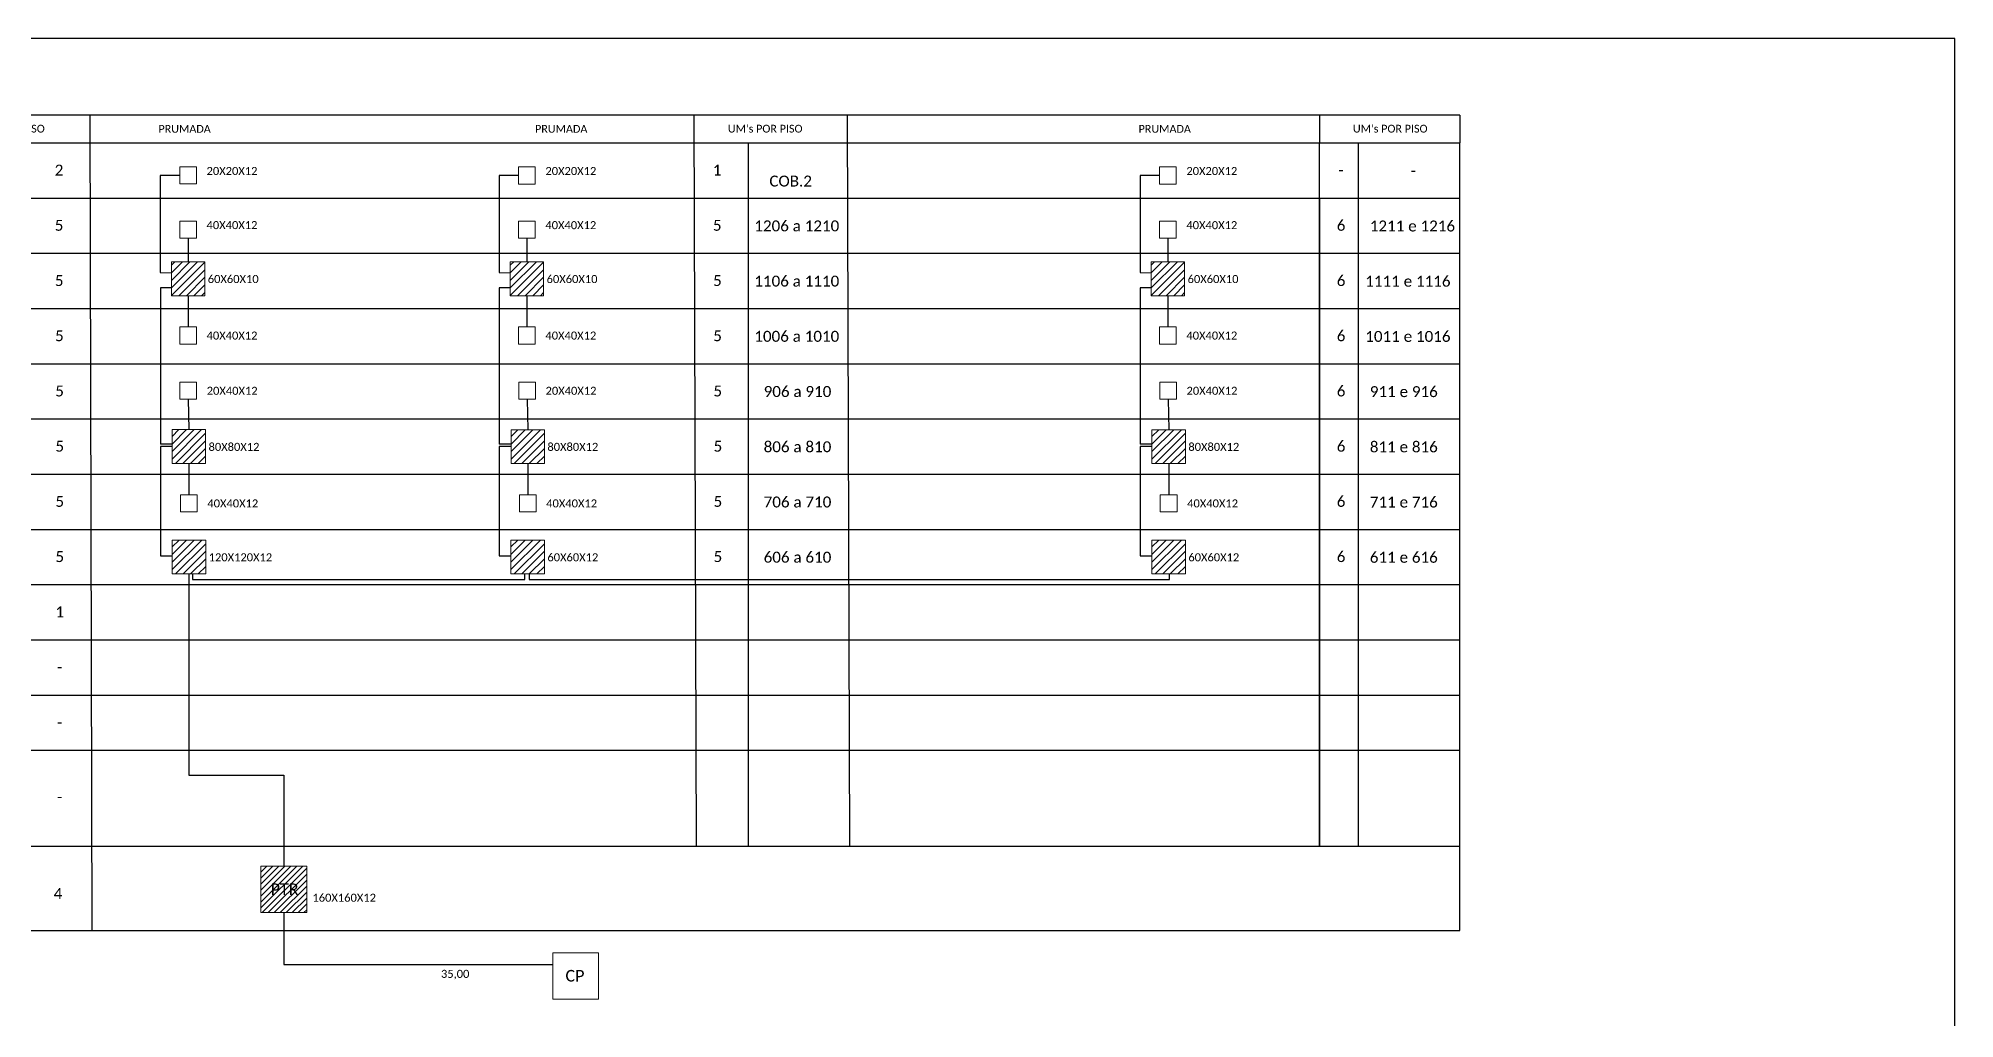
# Model space of a CAD drawing. Header units: metres. Extents: x -1286 to 468, y -500 to 94.
# Drawn here: x -45 to 468, y -168 to 94 of the extents above; entities that cross this region are included whole.
import ezdxf
from ezdxf.enums import TextEntityAlignment as Align

# ---------------------------------------------------------------- set-up
doc = ezdxf.new("R2010")
doc.units = ezdxf.units.M
doc.styles.add('WMF-Calibri0', font='calibri.ttf')

msp = doc.modelspace()

# ---------------------------------------------------------------- hatches: boundary and pattern name
h = msp.add_hatch()
h.set_pattern_fill('ANSI31', color=1, scale=9.028427, style=0)
h.set_pattern_definition([(45, (-537.4341, -486.5253), (-0.7980078, 0.7980078), [])])
h.paths.add_polyline_path([(14.76, -139.87), (27.01, -139.87), (27.01, -127.45), (14.76, -127.45)])
h.paths.add_polyline_path([(16.57, -135.94), (25.67, -135.94), (25.67, -131.29), (16.57, -131.29)], flags=24)

# ---------------------------------------------------------------- linework, layer by layer
at = {"color": 1, "linetype": 'Continuous'}
for p, q in [((-9.21, 33.44), (-8.29, 34.36)), ((-9.21, 31.42), (-6.27, 34.36)), ((-9.21, 29.39), (-4.24, 34.36)), ((-9.21, 27.36), (-2.21, 34.36)), ((-9.21, 25.33), (-0.27, 34.28)), ((-7.23, 25.29), (-0.27, 32.25)), ((81.49, 33.44), (82.41, 34.36)), ((81.49, 31.41), (84.43, 34.36)), ((81.49, 29.39), (86.46, 34.36)), ((81.49, 27.36), (88.49, 34.36)), ((81.49, 25.33), (90.43, 34.27)), ((83.47, 25.29), (90.43, 32.25)), ((253.06, 33.44), (253.98, 34.36)), ((253.06, 31.41), (256.01, 34.36)), ((253.06, 29.39), (258.03, 34.36)), ((253.06, 27.36), (260.06, 34.36)), ((253.06, 25.33), (262, 34.27)), ((255.05, 25.29), (262, 32.25)), ((-5.2, 25.29), (-0.27, 30.22)), ((-3.17, 25.29), (-0.27, 28.2)), ((-1.14, 25.29), (-0.27, 26.17)), ((85.5, 25.29), (90.43, 30.22)), ((87.53, 25.29), (90.43, 28.19)), ((89.56, 25.29), (90.43, 26.17)), ((257.07, 25.29), (262, 30.22)), ((259.1, 25.29), (262, 28.19)), ((261.13, 25.29), (262, 26.17)), ((-9, -12.38), (-7.2, -10.57)), ((-9, -14.41), (-5.17, -10.57)), ((-9, -16.44), (-3.14, -10.57)), ((-9, -18.46), (-1.11, -10.57)), ((-8.15, -19.64), (-0.06, -11.55)), ((-6.13, -19.64), (-0.06, -13.57)), ((81.7, -12.38), (83.5, -10.58)), ((81.7, -14.41), (85.53, -10.58)), ((81.7, -16.44), (87.56, -10.58)), ((81.7, -18.47), (89.59, -10.58)), ((82.55, -19.64), (90.64, -11.55)), ((84.57, -19.64), (90.64, -13.58)), ((253.27, -12.38), (255.08, -10.58)), ((253.27, -14.41), (257.1, -10.58)), ((253.27, -16.44), (259.13, -10.58)), ((253.27, -18.47), (261.16, -10.58)), ((254.12, -19.64), (262.21, -11.55)), ((256.15, -19.64), (262.21, -13.58)), ((-4.1, -19.64), (-0.06, -15.6)), ((-2.07, -19.64), (-0.06, -17.63)), ((86.6, -19.64), (90.64, -15.6)), ((88.63, -19.64), (90.64, -17.63)), ((258.17, -19.64), (262.21, -15.6)), ((260.2, -19.64), (262.21, -17.63)), ((-8.97, -41.94), (-7.16, -40.14)), ((-8.97, -43.97), (-5.14, -40.14)), ((-8.97, -46), (-3.11, -40.14)), ((-8.97, -48.02), (-1.08, -40.14)), ((81.69, -41.94), (83.5, -40.14)), ((81.69, -43.97), (85.53, -40.14)), ((81.69, -46), (87.55, -40.14)), ((81.69, -48.02), (89.58, -40.14)), ((253.26, -41.94), (255.07, -40.14)), ((253.26, -43.97), (257.1, -40.14)), ((253.26, -46), (259.13, -40.14)), ((253.26, -48.02), (261.15, -40.14)), ((-8.12, -49.2), (-0.03, -41.11)), ((-6.09, -49.2), (-0.03, -43.14)), ((-4.07, -49.2), (-0.03, -45.16)), ((82.54, -49.2), (90.63, -41.11)), ((84.57, -49.2), (90.63, -43.14)), ((86.6, -49.2), (90.63, -45.16)), ((254.11, -49.2), (262.21, -41.11)), ((256.14, -49.2), (262.21, -43.14)), ((258.17, -49.2), (262.21, -45.16)), ((-2.04, -49.2), (-0.03, -47.19)), ((88.62, -49.2), (90.63, -47.19)), ((260.2, -49.2), (262.21, -47.19))]:
    msp.add_line(p, q, dxfattribs=at)
msp.add_lwpolyline([(-372.87, -499.81), (468.13, -499.81), (468.13, 94.19), (-372.87, 94.19)], close=True)
at = {"color": 0}
for points in [[(298.13, 73.63), (-92.9, 73.63)], [(335.68, 73.63), (298.13, 73.63)]]:
    msp.add_lwpolyline(points, dxfattribs=at)
at = {"color": 7}
for points in [[(-31.04, 73.63), (-30.5, -144.63)], [(130.65, 73.63), (131.23, -122.04)], [(171.71, 73.63), (172.29, -122.04)]]:
    msp.add_lwpolyline(points, dxfattribs=at)
for points in [[(298.13, 73.63), (298.13, 66.21)], [(298.13, 73.63), (298.13, 66.21)], [(335.68, 73.63), (335.68, 66.21)], [(-92.9, 66.21), (298.13, 66.21)], [(-92.9, 66.21), (-92.9, -144.63), (298.13, -144.63)], [(-92.9, 66.21), (335.68, 66.21)], [(145.23, -122.04), (145.23, 66.21)], [(298.13, -122.04), (298.13, 66.21)], [(298.13, 66.21), (335.68, 66.21)], [(298.13, -144.63), (335.68, -144.63), (335.68, 66.21)], [(308.58, -122.04), (308.58, 66.21)], [(-92.9, 51.42), (335.68, 51.42)], [(298.13, 51.42), (298.13, -122.04)], [(-92.9, 36.64), (298.13, 36.64)], [(298.13, 36.64), (335.68, 36.64)], [(-92.9, 21.86), (298.13, 21.86)], [(298.13, 21.86), (335.68, 21.86)], [(-92.9, 7.08), (298.13, 7.08)], [(298.13, 7.08), (335.68, 7.08)], [(-92.9, -7.7), (298.13, -7.7)], [(298.13, -7.7), (335.68, -7.7)], [(-92.9, -22.48), (298.13, -22.48)], [(298.13, -22.48), (335.68, -22.48)], [(-92.9, -37.26), (298.13, -37.26)], [(298.13, -37.26), (335.68, -37.26)], [(-92.9, -52.04), (298.13, -52.04)], [(298.13, -52.04), (335.68, -52.04)], [(-92.9, -66.83), (298.13, -66.83)], [(298.13, -66.83), (335.68, -66.83)], [(-92.9, -81.61), (298.13, -81.61)], [(298.13, -81.61), (335.68, -81.61)], [(-92.9, -96.39), (298.13, -96.39)], [(298.13, -96.39), (335.68, -96.39)], [(-92.9, -122.04), (298.13, -122.04)], [(298.13, -122.04), (335.68, -122.04)]]:
    msp.add_lwpolyline(points)
at = {"color": 3}
for points in [[(-6.98, 57.49), (-12.22, 57.49), (-12.22, 31.46), (-9.21, 31.42)], [(83.72, 57.48), (78.55, 57.48), (78.55, 31.46), (81.49, 31.41)], [(255.29, 57.48), (250.14, 57.48), (250.14, 31.46), (253.06, 31.41)], [(-4.75, 40.71), (-4.74, 34.36)], [(85.95, 40.7), (85.96, 34.36)], [(257.53, 40.7), (257.53, 34.36)], [(-9.21, 27.36), (-12.16, 27.36), (-12.16, -14.41)], [(81.49, 27.36), (78.54, 27.36), (78.54, -14.41)], [(253.06, 27.36), (250.11, 27.36), (250.11, -14.41)], [(-4.74, 25.29), (-4.74, 16.94)], [(85.96, 25.29), (85.96, 16.94)], [(257.53, 25.29), (257.53, 16.94)], [(-4.7, -2.42), (-4.53, -10.57)], [(86, -2.42), (86.17, -10.58)], [(257.57, -2.42), (257.74, -10.58)], [(-9, -14.41), (-12.16, -14.41)], [(-9, -15.11), (-12.16, -15.11)], [(-12.16, -15.11), (-12.16, -44.36), (-9.01, -44.36)], [(81.7, -14.41), (78.54, -14.41)], [(81.7, -15.11), (78.54, -15.11)], [(78.54, -15.11), (78.54, -44.37), (81.69, -44.36)], [(253.27, -14.41), (250.11, -14.41)], [(253.27, -15.11), (250.11, -15.11)], [(250.11, -15.11), (250.11, -44.37), (253.26, -44.36)], [(-4.53, -19.64), (-4.53, -27.99)], [(86.17, -19.64), (86.17, -28)], [(257.74, -19.64), (257.74, -28)], [(-4.5, -49.2), (-4.5, -103.06), (20.89, -103.06), (20.89, -127.45)], [(-3.56, -49.2), (-3.56, -50.66), (85.43, -50.66), (85.41, -49.2)], [(86.6, -49.2), (86.6, -50.66), (257.98, -50.66), (257.96, -49.2)], [(20.89, -139.87), (20.89, -153.75), (92.88, -153.75)]]:
    msp.add_lwpolyline(points, dxfattribs=at)
at = {"lineweight": 0}
for points in [[(-2.5, 59.78), (-6.98, 59.78), (-6.98, 55.2), (-2.5, 55.2)], [(88.2, 59.77), (83.72, 59.77), (83.72, 55.19), (88.2, 55.19)], [(259.77, 59.77), (255.29, 59.77), (255.29, 55.19), (259.77, 55.19)], [(-2.51, 45.28), (-6.99, 45.28), (-6.99, 40.71), (-2.51, 40.71)], [(88.19, 45.28), (83.71, 45.28), (83.71, 40.7), (88.19, 40.7)], [(259.77, 45.28), (255.29, 45.28), (255.29, 40.7), (259.77, 40.7)], [(-2.5, 16.94), (-6.98, 16.94), (-6.98, 12.36), (-2.5, 12.36)], [(88.2, 16.94), (83.72, 16.94), (83.72, 12.36), (88.2, 12.36)], [(259.77, 16.94), (255.29, 16.94), (255.29, 12.36), (259.77, 12.36)], [(-2.46, 2.16), (-6.94, 2.16), (-6.94, -2.42), (-2.46, -2.42)], [(88.24, 2.15), (83.75, 2.15), (83.75, -2.42), (88.24, -2.42)], [(259.81, 2.15), (255.33, 2.15), (255.33, -2.42), (259.81, -2.42)], [(-2.29, -27.99), (-6.77, -27.99), (-6.77, -32.57), (-2.29, -32.57)], [(88.41, -28), (83.93, -28), (83.93, -32.57), (88.41, -32.57)], [(259.98, -28), (255.5, -28), (255.5, -32.57), (259.98, -32.57)]]:
    msp.add_lwpolyline(points, close=True, dxfattribs=at)
at = {"color": 1, "lineweight": 0}
for points in [[(-0.27, 34.36), (-9.21, 34.36), (-9.21, 25.29), (-0.27, 25.29)], [(90.43, 34.36), (81.49, 34.36), (81.49, 25.29), (90.43, 25.29)], [(262, 34.36), (253.06, 34.36), (253.06, 25.29), (262, 25.29)], [(-0.06, -10.57), (-9, -10.57), (-9, -19.64), (-0.06, -19.64)], [(90.64, -10.58), (81.7, -10.58), (81.7, -19.64), (90.64, -19.64)], [(262.21, -10.58), (253.27, -10.58), (253.27, -19.64), (262.21, -19.64)], [(-0.03, -40.14), (-8.97, -40.14), (-8.97, -49.2), (-0.03, -49.2)], [(90.63, -40.14), (81.69, -40.14), (81.69, -49.2), (90.63, -49.2)], [(262.21, -40.14), (253.26, -40.14), (253.26, -49.2), (262.21, -49.2)], [(14.76, -127.45), (27.01, -127.45), (27.01, -139.87), (14.76, -139.87)]]:
    msp.add_lwpolyline(points, close=True, dxfattribs=at)
at = {"color": 7, "lineweight": 0}
msp.add_lwpolyline([(92.88, -150.6), (105.13, -150.6), (105.13, -163.02), (92.88, -163.02)], close=True, dxfattribs=at)

# ---------------------------------------------------------------- texts
at = {"color": 0, "style": 'WMF-Calibri0'}
for s, height, p in [("UM's POR PISO", 2.0765, (-63.08, 68.97)), ('PRUMADA', 2.077, (-12.68, 68.92)), ('PRUMADA', 2.077, (88.13, 68.92)), ("UM's POR PISO", 2.0765, (139.75, 68.97)), ('PRUMADA', 2.077, (249.68, 68.92)), ("UM's POR PISO", 2.0765, (307.06, 68.97))]:
    msp.add_text(s, height=height, dxfattribs=at).set_placement(p)
at = {"color": 7, "style": 'WMF-Calibri0'}
for s, height, p in [('20X20X12', 2.142, (0.21, 57.61)), ('20X20X12', 2.142, (90.91, 57.6)), ('COB.2', 2.925, (150.86, 54.52)), ('20X20X12', 2.142, (262.48, 57.6)), ('-', 2.93, (322.52, 57.27)), ('40X40X12', 2.142, (0.2, 43.12)), ('40X40X12', 2.142, (90.9, 43.11)), ('1206 a 1210', 2.9252, (146.83, 42.52)), ('40X40X12', 2.142, (262.48, 43.11)), ('1211 e 1216', 2.9252, (311.58, 42.49)), ('60X60X10', 2.142, (0.53, 28.69)), ('60X60X10', 2.142, (91.23, 28.68)), ('1106 a 1110', 2.9252, (146.83, 27.74)), ('60X60X10', 2.142, (262.81, 28.68)), ('1111 e 1116', 2.9252, (310.37, 27.71)), ('40X40X12', 2.142, (0.21, 13.55)), ('40X40X12', 2.142, (90.91, 13.55)), ('1006 a 1010', 2.9252, (146.83, 12.96)), ('40X40X12', 2.142, (262.48, 13.55)), ('1011 e 1016', 2.9252, (310.37, 12.93)), ('20X40X12', 2.142, (0.25, -1.23)), ('20X40X12', 2.142, (90.95, -1.23)), ('906 a 910', 2.925, (149.33, -1.82)), ('20X40X12', 2.142, (262.52, -1.23)), ('911 e 916', 2.925, (311.58, -1.85)), ('80X80X12', 2.142, (0.74, -16.25)), ('80X80X12', 2.142, (91.44, -16.25)), ('806 a 810', 2.925, (149.33, -16.61)), ('80X80X12', 2.142, (263.01, -16.25)), ('811 e 816', 2.925, (311.58, -16.64)), ('40X40X12', 2.142, (0.42, -31.38)), ('40X40X12', 2.142, (91.12, -31.38)), ('706 a 710', 2.925, (149.33, -31.39)), ('40X40X12', 2.142, (262.69, -31.38)), ('711 e 716', 2.925, (311.58, -31.42)), ('120X120X12', 2.142, (0.77, -45.81)), ('60X60X12', 2.142, (91.44, -45.81)), ('606 a 610', 2.925, (149.33, -46.17)), ('60X60X12', 2.142, (263.01, -45.81)), ('611 e 616', 2.925, (311.58, -46.2)), ('PTR', 3.099, (17.35, -135.15)), ('160X160X12', 2.142, (28.55, -136.94)), ('CP', 3.099, (96.28, -158.3))]:
    msp.add_text(s, height=height, dxfattribs=at).set_placement(p)
at = {"color": 3, "style": 'WMF-Calibri0'}
msp.add_text('35,00', height=2.142, dxfattribs=at).set_placement((62.95, -157.33))
at = {"color": 7, "style": 'WMF-Calibri0', "flags": 4}
for tag, p in [('2', (-39.28, 58.92)), ('1', (136.85, 58.92)), ('-', (303.89, 58.92)), ('5', (-39.28, 44.14)), ('5', (136.9, 44.14)), ('6', (303.89, 44.14)), ('5', (-39.24, 29.35)), ('5', (136.94, 29.35)), ('6', (303.89, 29.35)), ('5', (-39.19, 14.57)), ('5', (136.99, 14.57)), ('6', (303.89, 14.57)), ('5', (-39.14, -0.21)), ('5', (137.03, -0.21)), ('6', (303.89, -0.21)), ('5', (-39.1, -14.99)), ('5', (137.08, -14.99)), ('6', (303.89, -14.99)), ('5', (-39.1, -29.77)), ('5', (137.08, -29.77)), ('6', (303.89, -29.77)), ('5', (-39.1, -44.55)), ('5', (137.08, -44.55)), ('6', (303.89, -44.55)), ('1', (-39.1, -59.33)), ('-', (-39.1, -74.11)), ('-', (-39.1, -88.9)), ('-', (-39.1, -108.86)), ('4', (-39.56, -134.77))]:
    msp.add_attdef(tag, text='XX', height=2.925, dxfattribs=at).set_placement(p, align=Align.MIDDLE_CENTER)

doc.saveas('drawing.dxf')
